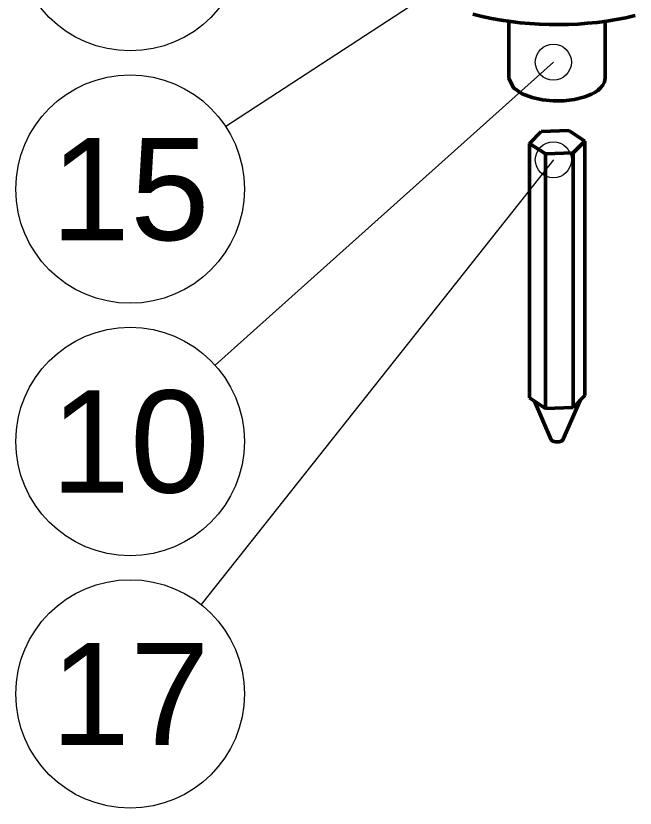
# Model space of a CAD drawing. Header units: millimetres. Extents: x 10 to 208, y 2 to 148.
# Drawn here: x 154.86 to 165.15, y 95.6 to 108.79 of the extents above; entities that cross this region are included whole.
import ezdxf
from ezdxf.enums import TextEntityAlignment as Align

# ---------------------------------------------------------------- set-up
doc = ezdxf.new("R2010")
doc.units = ezdxf.units.MM
doc.header["$LTSCALE"] = 0.5
for name, color, linetype, lineweight in [('КОНТУР', 7, 'Continuous', 50), ('РАЗМЕРЫ', 5, 'Continuous', 18), ('ТЕКСТ', 7, 'Continuous', 25)]:
    doc.layers.add(name, color=color, linetype=linetype, lineweight=lineweight)
doc.styles.add('GOST', font='arial.ttf')

msp = doc.modelspace()

# ---------------------------------------------------------------- linework, layer by layer
at = {"layer": 'КОНТУР'}
for p, q in [((163.056, 108.695), (163.056, 107.747)), ((164.656, 108.695), (164.656, 107.747)), ((163.591, 106.862), (163.396, 106.665)), ((164.051, 106.881), (163.591, 106.862)), ((164.316, 106.703), (164.051, 106.881)), ((163.396, 106.665), (163.661, 106.488)), ((163.396, 102.431), (163.396, 106.665)), ((164.121, 106.507), (164.316, 106.703)), ((164.316, 102.469), (164.316, 106.703)), ((163.661, 106.488), (164.121, 106.507)), ((163.661, 102.253), (163.661, 106.488)), ((164.121, 102.272), (164.121, 106.507)), ((164.121, 102.272), (164.316, 102.469)), ((163.396, 102.431), (163.661, 102.253)), ((163.758, 101.734), (163.482, 102.373)), ((163.954, 101.734), (164.237, 102.389)), ((163.661, 102.253), (164.121, 102.272))]:
    msp.add_line(p, q, dxfattribs=at)
for points in [[(162.456, 108.816), (162.612, 108.777), (162.768, 108.743), (162.926, 108.715), (163.085, 108.691), (163.244, 108.672), (163.403, 108.658), (163.563, 108.647), (163.723, 108.642), (163.884, 108.64), (164.044, 108.643), (164.204, 108.65), (164.364, 108.662), (164.523, 108.678), (164.682, 108.699), (164.84, 108.724), (164.998, 108.754), (165.154, 108.79)], [(163.056, 107.747), (163.129, 107.591), (163.274, 107.49), (163.44, 107.427), (163.613, 107.39), (163.789, 107.373), (163.967, 107.375), (164.143, 107.397), (164.315, 107.44)], [(164.315, 107.44), (164.372, 107.46), (164.428, 107.485), (164.482, 107.513), (164.533, 107.547), (164.579, 107.587), (164.618, 107.633), (164.646, 107.688), (164.656, 107.747)], [(163.758, 101.734), (163.771, 101.718), (163.79, 101.708), (163.81, 101.702), (163.83, 101.698), (163.851, 101.696), (163.872, 101.697), (163.893, 101.7), (163.913, 101.705)], [(163.913, 101.705), (163.919, 101.707), (163.925, 101.71), (163.931, 101.712), (163.937, 101.716), (163.942, 101.719), (163.947, 101.724), (163.951, 101.728), (163.954, 101.734)]]:
    msp.add_lwpolyline(points, dxfattribs=at)
at = {"layer": 'РАЗМЕРЫ'}
for p, q in [((162.669, 109.766), (158.347, 106.943)), ((163.794, 108.016), (158.17, 102.972)), ((163.794, 106.391), (157.936, 98.993))]:
    msp.add_line(p, q, dxfattribs=at)
for centre, radius in [((156.756, 110.104), 1.9), ((163.794, 108.016), 0.3), ((156.756, 105.904), 1.9), ((163.794, 106.391), 0.3), ((156.756, 101.704), 1.9), ((156.756, 97.504), 1.9)]:
    msp.add_circle(centre, radius, dxfattribs=at)

# ---------------------------------------------------------------- texts
at = {"layer": 'ТЕКСТ', "style": 'GOST'}
for s, p in [('15', (156.756, 105.904)), ('10', (156.756, 101.704)), ('17', (156.756, 97.504))]:
    msp.add_text(s, height=1.7, dxfattribs=at).set_placement(p, align=Align.MIDDLE_CENTER)

doc.saveas('drawing.dxf')
